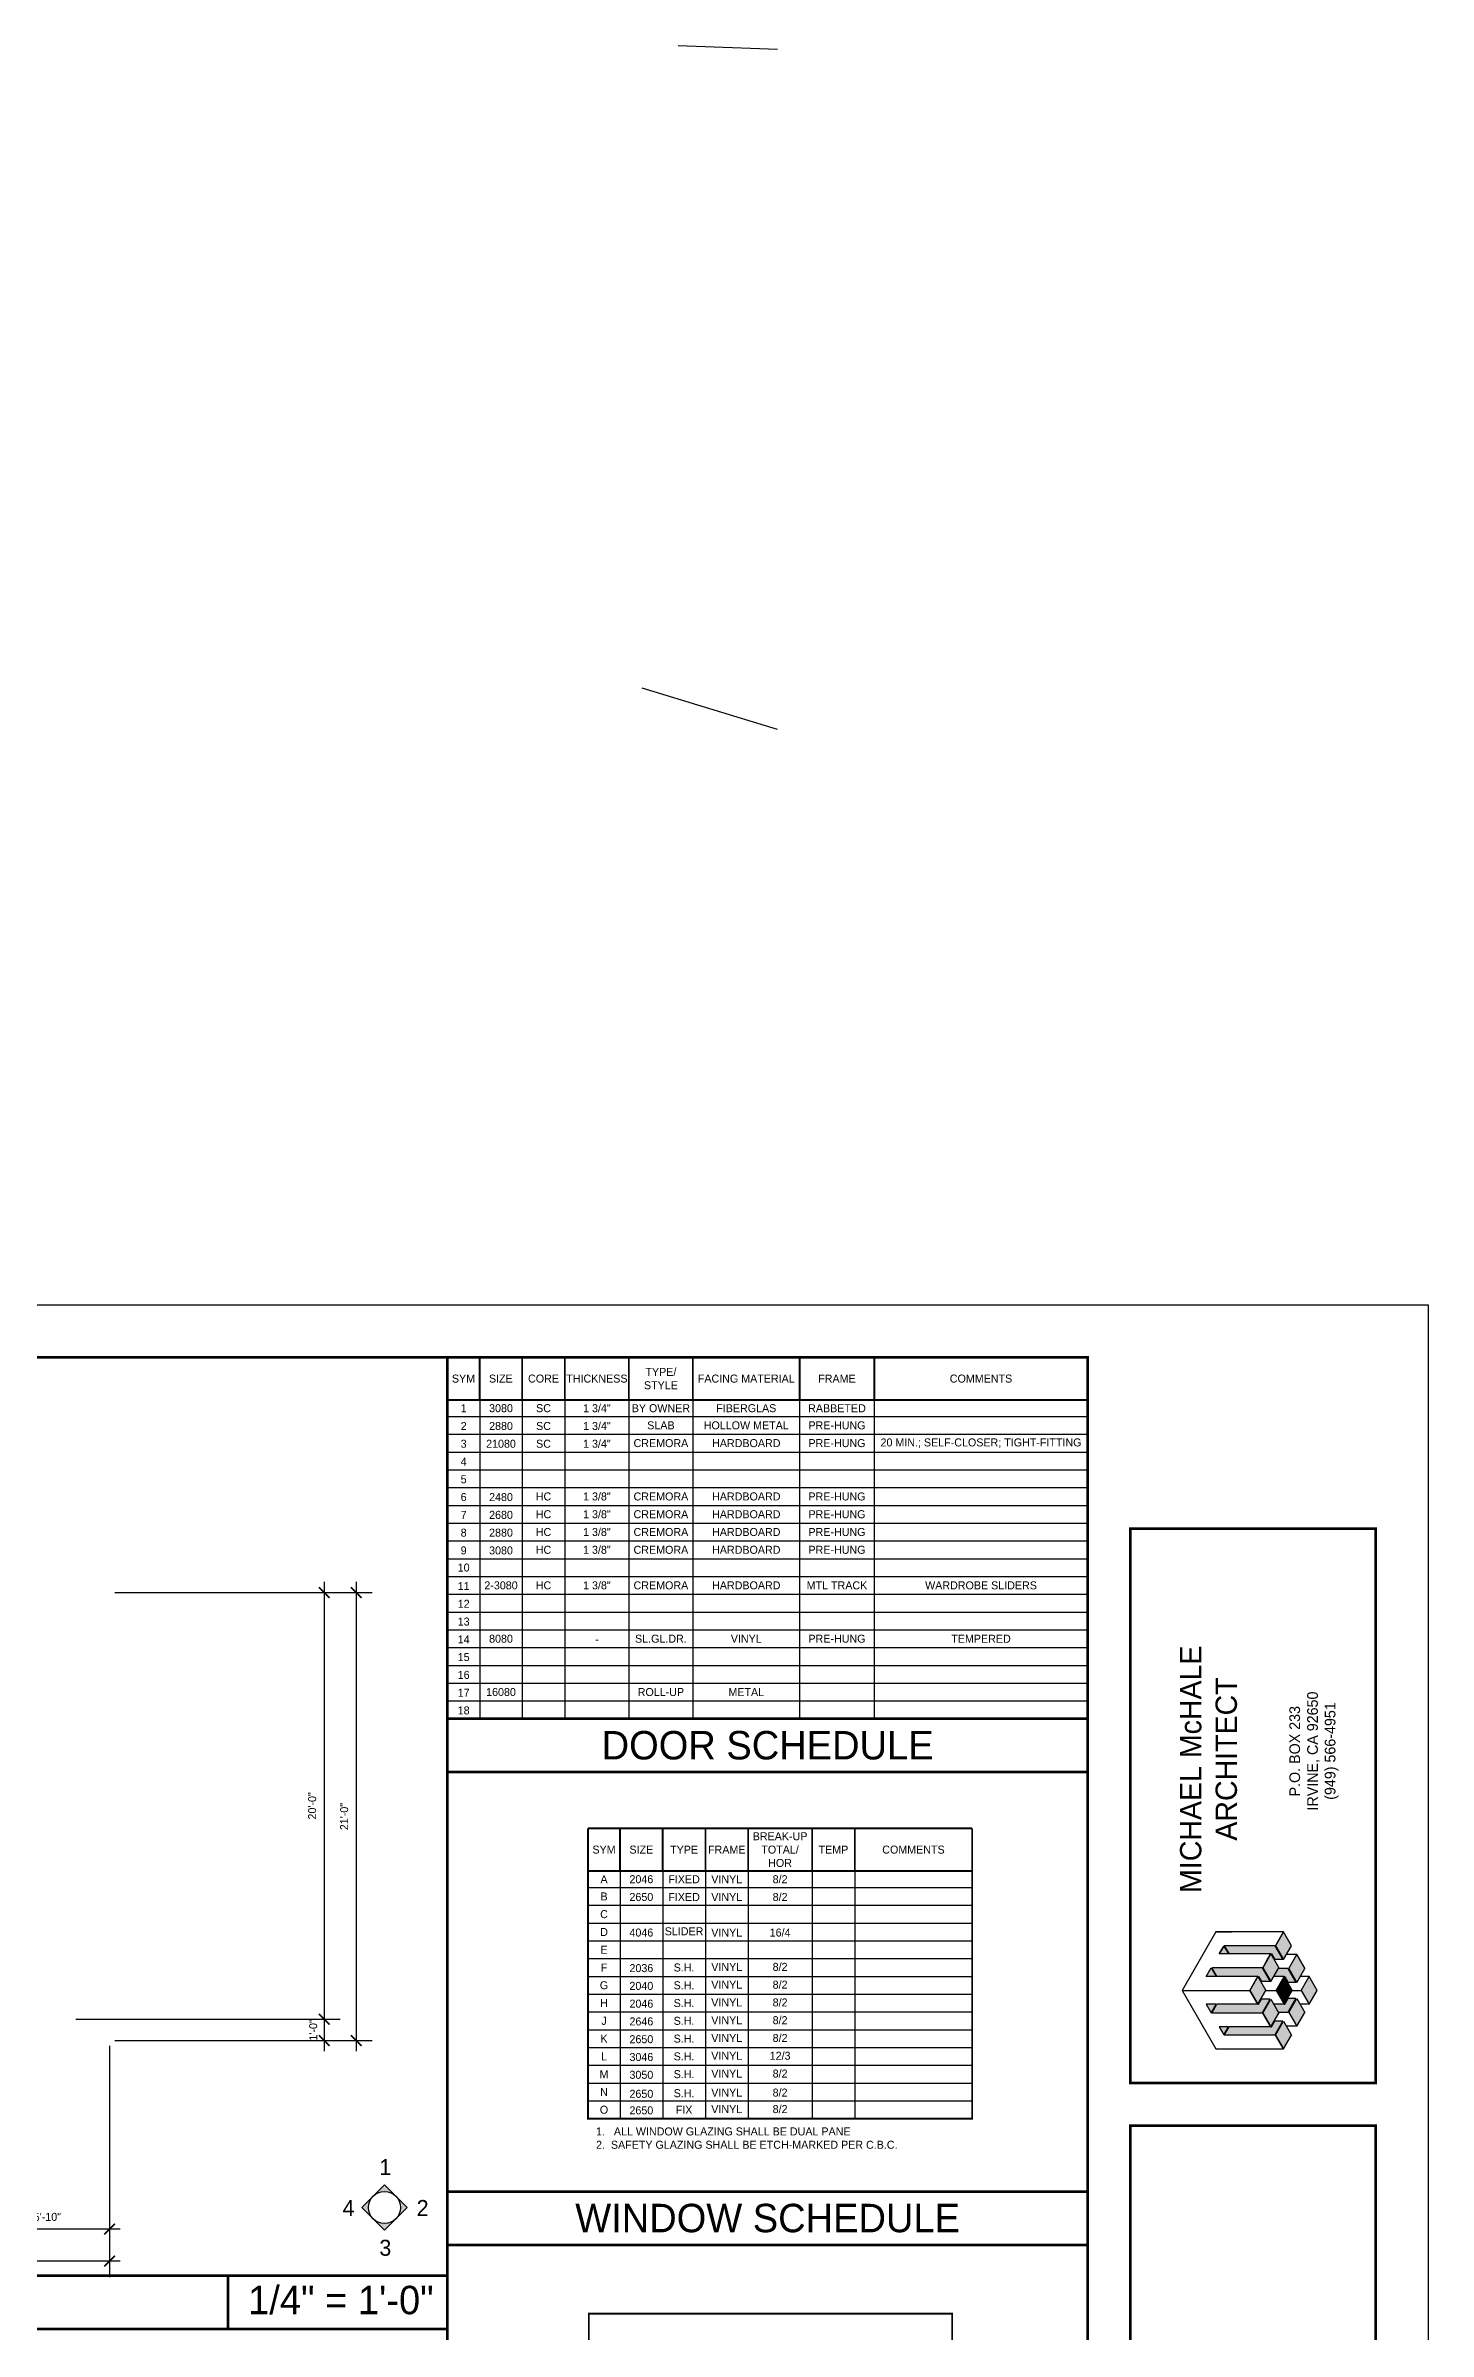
# Model space of a CAD drawing. Extents: x -3307 to 714, y -1870 to 708.
# Drawn here: x -777 to 0, y -577 to 708 of the extents above; entities that cross this region are included whole.
import ezdxf
from ezdxf.enums import TextEntityAlignment as Align

# ---------------------------------------------------------------- set-up
doc = ezdxf.new("R2010")
doc.units = 0
doc.header["$LTSCALE"] = 48
doc.header["$MEASUREMENT"] = 0
doc.header["$PDMODE"] = 3
doc.header["$PDSIZE"] = -2
doc.layers.get('0').update_dxf_attribs({"linetype": 'CONTINUOUS'})
doc.layers.get('DEFPOINTS').update_dxf_attribs({"linetype": 'CONTINUOUS'})
doc.layers.add('24X36TB', color=7, linetype='CONTINUOUS', lineweight=30)
for name, color, linetype in [('A-DIMS', 3, 'CONTINUOUS'), ('A-SYMTEXT', 2, 'CONTINUOUS'), ('A-TEXT', 3, 'CONTINUOUS'), ('A_DR_SCH_TXT', 3, 'CONTINUOUS'), ('A_UTILITY', 4, 'CONTINUOUS'), ('A_WDO_SCH', 7, 'CONTINUOUS'), ('A_WDO_SCH_TXT', 3, 'CONTINUOUS'), ('TB-text', 3, 'CONTINUOUS')]:
    doc.layers.add(name, color=color, linetype=linetype)
doc.styles.get("Standard").update_dxf_attribs({"font": 'ERASMD.TTF', "height": 4.5})
doc.dimstyles.new('ARCHITECTURE', dxfattribs={"dimscale": 48, "dimtxt": 0.18, "dimasz": 0.125, "dimexe": 0.1875, "dimexo": 0.0625, "dimgap": 0.09375, "dimtad": 1, "dimdec": 4, "dimzin": 3, "dimdsep": 46, "dimlunit": 4, "dimtxsty": 'Standard', "dimblk1": 'ARCHTICK', "dimblk2": 'ARCHTICK', "dimsah": 1, "dimcen": 0.09375, "dimdle": 0.125, "dimclrd": 1, "dimclre": 1, "dimclrt": 3, "dimadec": 0, "dimazin": 0, "dimtfac": 1, "dimtdec": 4, "dimtofl": 0, "dimtmove": 2, "dimatfit": 3, "dimldrblk": 'ARCHTICK', "dimfxl": 1, "dimfrac": 2, "dimtolj": 1, "dimtzin": 0, "dimarcsym": 0})

# ---------------------------------------------------------------- blocks, each defined once
blk = doc.blocks.new('A$C2A811E11')
at = {"layer": 'TB-text'}
h = blk.add_hatch(color=256, dxfattribs=at)
h.paths.add_polyline_path([(-55.9, -198.9), (-56.4, -199.7), (-51.9, -207.5), (-47.4, -199.7), (-51.9, -191.9)])
h.paths.add_polyline_path([(-61.2, -208.2), (-61.4, -208.4), (-63.4, -211.8), (-63.5, -212.1), (-59, -219.9), (-54.5, -212.1), (-59, -204.3)])
h.paths.add_polyline_path([(-66.4, -217), (-70.9, -224.8), (-66.4, -232.6), (-61.9, -224.8)])
h.paths.add_polyline_path([(-59, -229.8), (-63.5, -237.6), (-59, -245.4), (-54.5, -237.6)])
h.paths.add_polyline_path([(-56.4, -250), (-51.9, -257.7), (-47.4, -250), (-51.9, -242.2)])
h.paths.add_polyline_path([(-49, -237.2), (-44.5, -245), (-40, -237.2), (-44.5, -229.4)])
h.paths.add_polyline_path([(-41.9, -224.8), (-37.4, -232.6), (-32.9, -224.8), (-37.4, -217)])
h.paths.add_polyline_path([(-49, -212.5), (-44.5, -220.3), (-40, -212.5), (-44.5, -204.7)])
h.paths.add_polyline_path([(-49.3, -229.4), (-51.2, -232.6), (-51.6, -232.6), (-57.4, -232.6), (-54.7, -237.2), (-49.4, -237.2), (-44.9, -229.4)])
h.paths.add_polyline_path([(-49.4, -212.5), (-54.7, -212.5), (-57.4, -217), (-51.6, -217), (-51.2, -217), (-49.3, -220.3), (-44.9, -220.3)])
h.paths.add_polyline_path([(-85.2, -199.7), (-82.5, -204.3), (-59, -204.3), (-58.6, -204.3), (-56.7, -207.5), (-52.3, -207.5), (-56.8, -199.7)])
h.paths.add_polyline_path([(-88, -204.3), (-82.9, -204.3), (-85.5, -199.9)])
h.paths.add_polyline_path([(-92.3, -212.1), (-89.4, -217), (-66.4, -217), (-66, -217), (-64.3, -219.9), (-59.4, -219.9), (-63.9, -212.1)])
h.paths.add_polyline_path([(-92.6, -212.2), (-95.4, -217), (-89.8, -217)])
h.paths.add_polyline_path([(-89.4, -232.6), (-92.3, -237.6), (-63.9, -237.6), (-59.4, -229.8), (-64.3, -229.8), (-66, -232.6), (-66.4, -232.6)])
h.paths.add_polyline_path([(-95.4, -232.6), (-92.6, -237.4), (-89.8, -232.6)])
h.paths.add_polyline_path([(-82.5, -245.4), (-85.2, -250), (-56.8, -250), (-52.3, -242.2), (-56.7, -242.2), (-58.6, -245.4), (-59, -245.4)])
h.paths.add_polyline_path([(-88, -245.4), (-85.5, -249.8), (-82.9, -245.4)])
blk.add_hatch(color=256, dxfattribs=at).paths.add_polyline_path([(-56.1, -224.8), (-51.6, -232.6), (-47.1, -224.8), (-51.6, -217)])
for p, q in [((-89.9, -191.9), (-108.9, -224.8)), ((-51.9, -191.9), (-89.9, -191.9)), ((-89.9, -191.9), (-80.9, -191.9)), ((-89.9, -191.9), (-80.9, -191.9)), ((-51.9, -191.9), (-56.4, -199.7)), ((-51.9, -191.9), (-56.4, -199.7)), ((-51.9, -191.9), (-56.4, -199.7)), ((-51.9, -191.9), (-56.4, -199.7)), ((-51.9, -191.9), (-56.4, -199.7)), ((-51.9, -191.9), (-56.4, -199.7)), ((-56.4, -199.7), (-51.9, -191.9)), ((-56.4, -199.7), (-51.9, -191.9)), ((-51.9, -191.9), (-56.4, -199.7)), ((-51.9, -191.9), (-56.4, -199.7)), ((-51.9, -191.9), (-56.4, -199.7)), ((-51.9, -191.9), (-56.4, -199.7)), ((-51.9, -191.9), (-55.9, -198.9)), ((-51.9, -191.9), (-55.9, -198.9)), ((-51.9, -191.9), (-55.9, -198.9)), ((-51.9, -191.9), (-55.9, -198.9)), ((-51.9, -191.9), (-55.9, -198.9)), ((-51.9, -191.9), (-55.9, -198.9)), ((-47.4, -199.7), (-51.9, -191.9)), ((-47.4, -199.7), (-51.9, -191.9)), ((-85.5, -199.9), (-88, -204.3)), ((-88, -204.3), (-85.5, -199.9)), ((-82.9, -204.3), (-88, -204.3)), ((-82.9, -204.3), (-88, -204.3)), ((-85.5, -199.9), (-82.9, -204.3)), ((-85.5, -199.9), (-85.5, -199.9)), ((-56.8, -199.7), (-85.2, -199.7)), ((-56.8, -199.7), (-85.2, -199.7)), ((-85.2, -199.7), (-82.5, -204.3)), ((-59, -204.3), (-82.5, -204.3)), ((-59, -204.3), (-82.5, -204.3)), ((-63.5, -212.1), (-59, -204.3)), ((-59, -204.3), (-63.5, -212.1)), ((-59, -204.3), (-63.5, -212.1)), ((-59, -204.3), (-63.5, -212.1)), ((-59, -204.3), (-63.5, -212.1)), ((-59, -204.3), (-63.5, -212.1)), ((-59, -204.3), (-63.5, -212.1)), ((-63.5, -212.1), (-59, -204.3)), ((-61.4, -208.4), (-59.4, -204.9)), ((-61.4, -208.4), (-59.4, -204.9)), ((-61.4, -208.4), (-59.4, -204.9)), ((-61.4, -208.4), (-59.4, -204.9)), ((-61.4, -208.4), (-59.4, -204.9)), ((-61.4, -208.4), (-59.4, -204.9)), ((-61.2, -208.2), (-59, -204.3)), ((-61.2, -208.2), (-59, -204.3)), ((-61.2, -208.2), (-59, -204.3)), ((-61.2, -208.2), (-59, -204.3)), ((-59, -204.3), (-54.5, -212.1)), ((-59, -204.3), (-54.5, -212.1)), ((-59, -204.3), (-58.6, -204.3)), ((-58.6, -204.3), (-56.7, -207.5)), ((-56.8, -199.7), (-52.3, -207.5)), ((-56.4, -199.7), (-51.9, -207.5)), ((-56.4, -199.7), (-51.9, -207.5)), ((-51.9, -207.5), (-47.4, -199.7)), ((-51.9, -207.5), (-47.4, -199.7)), ((-44.5, -204.7), (-50.2, -204.7)), ((-44.5, -204.7), (-50.2, -204.7)), ((-49, -212.5), (-44.5, -204.7)), ((-49, -212.5), (-44.5, -204.7)), ((-40, -212.5), (-44.5, -204.7)), ((-44.5, -204.7), (-40, -212.5)), ((-40, -212.5), (-44.5, -204.7)), ((-95.4, -217), (-92.6, -212.2)), ((-89.8, -217), (-95.4, -217)), ((-89.8, -217), (-95.4, -217)), ((-92.6, -212.2), (-89.8, -217)), ((-92.3, -212.1), (-89.4, -217)), ((-63.9, -212.1), (-92.3, -212.1)), ((-63.9, -212.1), (-92.3, -212.1)), ((-66.4, -217), (-89.4, -217)), ((-66.4, -217), (-89.4, -217)), ((-70.9, -224.8), (-66.4, -217)), ((-70.9, -224.8), (-66.4, -217)), ((-66.4, -217), (-70.9, -224.8)), ((-66.4, -217), (-70.9, -224.8)), ((-66.4, -217), (-70.9, -224.8)), ((-66.4, -217), (-70.9, -224.8)), ((-66.4, -217), (-70.9, -224.8)), ((-66.4, -217), (-70.9, -224.8)), ((-70.9, -224.8), (-66.4, -217)), ((-70.9, -224.8), (-66.4, -217)), ((-70.9, -224.8), (-66.9, -217.9)), ((-70.9, -224.8), (-66.9, -217.9)), ((-70.9, -224.8), (-66.9, -217.9)), ((-70.9, -224.8), (-66.9, -217.9)), ((-70.9, -224.8), (-66.9, -217.9)), ((-70.9, -224.8), (-66.9, -217.9)), ((-70.9, -224.8), (-66.9, -217.9)), ((-70.9, -224.8), (-66.9, -217.9)), ((-66.4, -217), (-61.9, -224.8)), ((-66.4, -217), (-61.9, -224.8)), ((-66.4, -217), (-66, -217)), ((-66, -217), (-64.3, -219.9)), ((-63.9, -212.1), (-59.4, -219.9)), ((-61.2, -208.2), (-63.5, -212.1)), ((-61.2, -208.2), (-63.5, -212.1)), ((-61.2, -208.2), (-63.5, -212.1)), ((-61.2, -208.2), (-63.5, -212.1)), ((-63.5, -212.1), (-59, -219.9)), ((-63.5, -212.1), (-59, -219.9)), ((-61.4, -208.4), (-63.4, -211.8)), ((-61.4, -208.4), (-63.4, -211.8)), ((-61.4, -208.4), (-63.4, -211.8)), ((-61.4, -208.4), (-63.4, -211.8)), ((-61.4, -208.4), (-63.4, -211.8)), ((-61.4, -208.4), (-63.4, -211.8)), ((-62.4, -210.1), (-60.1, -206.2)), ((-62.4, -210.1), (-60.1, -206.2)), ((-62.4, -210.1), (-60.1, -206.2)), ((-62.4, -210.1), (-60.1, -206.2)), ((-59, -219.9), (-54.5, -212.1)), ((-59, -219.9), (-54.5, -212.1)), ((-51.6, -217), (-57.4, -217)), ((-51.6, -217), (-57.4, -217)), ((-52.3, -207.5), (-56.7, -207.5)), ((-52.3, -207.5), (-56.7, -207.5)), ((-56.1, -224.8), (-51.6, -217)), ((-56.1, -224.8), (-51.6, -217)), ((-49.4, -212.5), (-54.7, -212.5)), ((-49.4, -212.5), (-54.7, -212.5)), ((-51.6, -217), (-47.1, -224.8)), ((-51.6, -217), (-47.1, -224.8)), ((-51.6, -217), (-51.2, -217)), ((-51.2, -217), (-49.3, -220.3)), ((-49.4, -212.5), (-44.9, -220.3)), ((-49, -212.5), (-44.5, -220.3)), ((-49, -212.5), (-44.5, -220.3)), ((-44.5, -220.3), (-40, -212.5)), ((-44.5, -220.3), (-40, -212.5)), ((-37.4, -217), (-42.6, -217)), ((-37.4, -217), (-42.6, -217)), ((-41.9, -224.8), (-37.4, -217)), ((-41.9, -224.8), (-37.4, -217)), ((-32.9, -224.8), (-37.4, -217)), ((-32.9, -224.8), (-37.4, -217)), ((-108.9, -224.8), (-70.9, -224.8)), ((-108.9, -224.8), (-70.9, -224.8)), ((-108.9, -224.8), (-70.9, -224.8)), ((-108.9, -224.8), (-70.9, -224.8)), ((-108.9, -224.8), (-70.9, -224.8)), ((-108.9, -224.8), (-70.9, -224.8)), ((-108.9, -224.8), (-70.9, -224.8)), ((-108.9, -224.8), (-70.9, -224.8)), ((-108.9, -224.8), (-89.9, -257.7)), ((-108.9, -224.8), (-99.9, -224.8)), ((-108.9, -224.8), (-99.9, -224.8)), ((-70.9, -224.8), (-66.9, -231.8)), ((-70.9, -224.8), (-66.4, -232.6)), ((-70.9, -224.8), (-66.9, -231.8)), ((-70.9, -224.8), (-66.9, -231.8)), ((-70.9, -224.8), (-66.4, -232.6)), ((-70.9, -224.8), (-66.9, -231.8)), ((-66.4, -232.6), (-70.9, -224.8)), ((-66.4, -232.6), (-70.9, -224.8)), ((-66.4, -232.6), (-61.9, -224.8)), ((-66, -232.6), (-64.3, -229.8)), ((-59.4, -219.9), (-64.3, -219.9)), ((-59.4, -219.9), (-64.3, -219.9)), ((-59.4, -229.8), (-64.3, -229.8)), ((-59.4, -229.8), (-64.3, -229.8)), ((-63.9, -237.6), (-59.4, -229.8)), ((-63.5, -237.6), (-59, -229.8)), ((-61.9, -224.8), (-56.1, -224.8)), ((-61.9, -224.8), (-56.1, -224.8)), ((-59, -229.8), (-54.5, -237.6)), ((-56.1, -224.8), (-51.6, -232.6)), ((-51.6, -232.6), (-47.1, -224.8)), ((-51.2, -232.6), (-49.3, -229.4)), ((-49.4, -237.2), (-44.9, -229.4)), ((-44.9, -220.3), (-49.3, -220.3)), ((-44.9, -220.3), (-49.3, -220.3)), ((-44.9, -229.4), (-49.3, -229.4)), ((-44.9, -229.4), (-49.3, -229.4)), ((-49, -237.2), (-44.5, -229.4)), ((-47.1, -224.8), (-41.9, -224.8)), ((-47.1, -224.8), (-41.9, -224.8)), ((-44.5, -229.4), (-40, -237.2)), ((-41.9, -224.8), (-37.4, -232.6)), ((-37.4, -232.6), (-32.9, -224.8)), ((-95.4, -232.6), (-92.6, -237.4)), ((-89.8, -232.6), (-95.4, -232.6)), ((-92.6, -237.4), (-89.8, -232.6)), ((-92.3, -237.6), (-89.4, -232.6)), ((-63.9, -237.6), (-92.3, -237.6)), ((-66.4, -232.6), (-89.4, -232.6)), ((-66.4, -232.6), (-66, -232.6)), ((-63.5, -237.6), (-59, -245.4)), ((-59, -245.4), (-63.5, -237.6)), ((-59, -245.4), (-63.5, -237.6)), ((-61.2, -241.5), (-63.5, -237.6)), ((-61.2, -241.5), (-63.5, -237.6)), ((-61.4, -241.3), (-63.4, -237.8)), ((-61.4, -241.3), (-63.4, -237.8)), ((-62.4, -239.6), (-60.1, -243.5)), ((-62.4, -239.6), (-60.1, -243.5)), ((-61.4, -241.3), (-59.4, -244.8)), ((-61.4, -241.3), (-59.4, -244.8)), ((-61.2, -241.5), (-59, -245.4)), ((-61.2, -241.5), (-59, -245.4)), ((-59, -245.4), (-54.5, -237.6)), ((-58.6, -245.4), (-56.7, -242.2)), ((-51.6, -232.6), (-57.4, -232.6)), ((-56.8, -250), (-52.3, -242.2)), ((-52.3, -242.2), (-56.7, -242.2)), ((-56.4, -250), (-51.9, -242.2)), ((-49.4, -237.2), (-54.7, -237.2)), ((-51.9, -242.2), (-47.4, -250)), ((-51.6, -232.6), (-51.2, -232.6)), ((-49, -237.2), (-44.5, -245)), ((-44.5, -245), (-40, -237.2)), ((-37.4, -232.6), (-42.6, -232.6)), ((-82.9, -245.4), (-88, -245.4)), ((-88, -245.4), (-85.5, -249.8)), ((-85.5, -249.8), (-82.9, -245.4)), ((-85.5, -249.8), (-85.5, -249.8)), ((-85.2, -250), (-82.5, -245.4)), ((-56.8, -250), (-85.2, -250)), ((-59, -245.4), (-82.5, -245.4)), ((-59, -245.4), (-58.6, -245.4)), ((-51.9, -257.7), (-56.4, -250)), ((-51.9, -257.7), (-56.4, -250)), ((-51.9, -257.7), (-56.4, -250)), ((-51.9, -257.7), (-56.4, -250)), ((-56.4, -250), (-51.9, -257.7)), ((-51.9, -257.7), (-55.9, -250.8)), ((-51.9, -257.7), (-55.9, -250.8)), ((-51.9, -257.7), (-47.4, -250)), ((-44.5, -245), (-50.2, -245)), ((-89.9, -257.7), (-51.9, -257.7)), ((-89.9, -257.7), (-80.9, -257.7))]:
    blk.add_line(p, q, dxfattribs=at)
for s, p in [('MICHAEL McHALE ', (-98.1, -170)), ('ARCHITECT', (-78.1, -140.6))]:
    blk.add_text(s, height=12, rotation=90, dxfattribs=at).set_placement(p)
for s, p in [('IRVINE, CA 92650', (-32.6, -90.2)), ('(949) 566-4951', (-22.7, -90.2)), ('P.O. BOX 233', (-42.6, -90.3))]:
    blk.add_text(s, height=6, rotation=90, dxfattribs=at).set_placement(p, align=Align.CENTER)
blk = doc.blocks.new('01PSRV01')
at = {"color": 0, "linetype": 'ByBlock'}
blk.add_lwpolyline([(0, 0.5), (-0.433, -0.25), (0.433, -0.25)], close=True, dxfattribs=at)
blk.add_attdef('NUMBER', text='', height=0.25, dxfattribs=at).set_placement((0, 0), align=Align.MIDDLE)
blk = doc.blocks.new('A$C06A91398')
at = {"layer": '24X36TB'}
for p, q in [((495.6, 322.6), (495.6, 274.6)), ((444.6, 306.6), (582.6, 306.6)), ((444.6, 290.6), (582.6, 290.6)), ((444.6, 274.6), (582.6, 274.6)), ((464.9, 250.6), (464.9, 202.6)), ((531.5, 250.6), (531.5, 202.6)), ((444.6, 234.6), (582.6, 234.6)), ((444.6, 218.6), (582.6, 218.6))]:
    blk.add_line(p, q, dxfattribs=at)
blk.add_lwpolyline([(-1115.9, 1085.1), (612.1, 1085.1), (612.1, -66.9), (-1115.9, -66.9)], close=True, dxfattribs=at)
for points, const_width in [([(420.6, -37.4), (420.6, 1055.6), (-1055.9, 1055.6), (-1055.9, -37.4)], 1.5), ([(444.6, 647.5), (444.6, 959.3), (582.6, 959.3), (582.6, 647.5)], 1.5), ([(444.6, 346.6), (444.6, 623.5), (582.6, 623.5), (582.6, 346.6)], 1.5), ([(444.6, 274.6), (444.6, 322.6), (582.6, 322.6), (582.6, 274.6)], 1.5), ([(444.6, 202.6), (444.6, 250.6), (582.6, 250.6), (582.6, 202.6)], 1.5), ([(444.6, 178.6), (582.6, 178.6), (582.6, 154.6), (444.6, 154.6)], 1.5), ([(444.6, 34.6), (444.6, 130.6), (582.6, 130.6), (582.6, 34.6)], 1.5), ([(444.6, 10.6), (582.6, 10.6), (582.6, -37.4), (444.6, -37.4)], 2)]:
    blk.add_lwpolyline(points, close=True, dxfattribs=dict(at, const_width=const_width))
at = {"layer": '24X36TB', "const_width": 1.5}
blk.add_lwpolyline([(513.6, 250.6), (513.6, 202.6)], dxfattribs=at)
at = {"layer": 'TB-text', "xscale": 14.40000000000146, "yscale": 14.39999999999418, "zscale": 14.4}
for p, values in [((456.1, 240.2), {'NUMBER': '1'}), ((522.7, 240.2), {'NUMBER': '4'}), ((456.1, 224.2), {'NUMBER': '2'}), ((522.7, 224.2), {'NUMBER': '5'}), ((456.1, 208.2), {'NUMBER': '3'}), ((522.7, 208.2), {'NUMBER': '6'})]:
    blk.add_blockref('01PSRV01', p, dxfattribs=at).add_auto_attribs(values)
at = {"layer": 'TB-text', "char_height": 4.5, "width": 51, "attachment_point": 4}
for s, insert in [('{\\fEras Medium ITC|b0|i0|c0|p34;DATE}', (451.3, 314.6)), ('{\\fEras Medium ITC|b0|i0|c0|p34;PROJECT NO.}', (451.3, 298.6)), ('{\\fEras Medium ITC|b0|i0|c0|p34;SCALE}', (451.3, 282.6))]:
    blk.add_mtext(s, dxfattribs=dict(at, insert=insert))
blk = doc.blocks.new('_ARCHTICK')
at = {"color": 0, "linetype": 'ByBlock', "const_width": 0.15}
blk.add_lwpolyline([(-0.5, -0.5), (0.5, 0.5)], dxfattribs=at)
blk = doc.blocks.new('*D150')
at = {"layer": 'A-DIMS', "color": 1, "lineweight": -2, "transparency": 16777216}
for p, q in [((-1443.5, -404.8), (-1443.5, -546.8)), ((-741.5, -416.8), (-741.5, -546.8)), ((-735.5, -537.8), (-1449.5, -537.8))]:
    blk.add_line(p, q, dxfattribs=at)
at = {"layer": 'DEFPOINTS', "color": 0, "transparency": 16777216}
for p in [(-1443.5, -401.8), (-741.5, -413.8), (-1443.5, -537.8)]:
    blk.add_point(p, dxfattribs=at)
at = {"layer": 'A-DIMS', "color": 1, "lineweight": -2, "transparency": 16777216, "xscale": 6, "yscale": 6, "zscale": 6, "rotation": 180}
blk.add_blockref('_ARCHTICK', (-1443.5, -537.8), dxfattribs=at)
at = {"layer": 'A-DIMS', "color": 1, "lineweight": -2, "transparency": 16777216, "xscale": 6, "yscale": 6, "zscale": 6}
blk.add_blockref('_ARCHTICK', (-741.5, -537.8), dxfattribs=at)
at = {"layer": 'A-DIMS', "color": 3, "transparency": 16777216, "insert": (-1092.5, -531), "char_height": 4.5, "attachment_point": 5}
blk.add_mtext('\\A1;58\'-6"', dxfattribs=at)
blk = doc.blocks.new('*D151')
at = {"layer": 'A-DIMS', "color": 1, "lineweight": -2, "transparency": 16777216}
for p, q in [((-811.5, -416.8), (-811.5, -528.8)), ((-741.5, -416.8), (-741.5, -528.8)), ((-735.5, -519.8), (-817.5, -519.8))]:
    blk.add_line(p, q, dxfattribs=at)
at = {"layer": 'DEFPOINTS', "color": 0, "transparency": 16777216}
for p in [(-811.5, -413.8), (-741.5, -413.8), (-811.5, -519.8)]:
    blk.add_point(p, dxfattribs=at)
at = {"layer": 'A-DIMS', "color": 1, "lineweight": -2, "transparency": 16777216, "xscale": 6, "yscale": 6, "zscale": 6, "rotation": 180}
blk.add_blockref('_ARCHTICK', (-811.5, -519.8), dxfattribs=at)
at = {"layer": 'A-DIMS', "color": 1, "lineweight": -2, "transparency": 16777216, "xscale": 6, "yscale": 6, "zscale": 6}
blk.add_blockref('_ARCHTICK', (-741.5, -519.8), dxfattribs=at)
at = {"layer": 'A-DIMS', "color": 3, "transparency": 16777216, "insert": (-776.5, -513), "char_height": 4.5, "attachment_point": 5}
blk.add_mtext('\\A1;5\'-10"', dxfattribs=at)
blk = doc.blocks.new('*D166')
at = {"layer": 'A-DIMS', "color": 1, "lineweight": -2, "transparency": 16777216}
for p, q in [((-738.5, -161.8), (-593.8, -161.8)), ((-602.8, -155.8), (-602.8, -419.8)), ((-738.5, -413.8), (-593.8, -413.8))]:
    blk.add_line(p, q, dxfattribs=at)
at = {"layer": 'DEFPOINTS', "color": 0, "transparency": 16777216}
for p in [(-741.5, -161.8), (-741.5, -413.8), (-602.8, -413.8)]:
    blk.add_point(p, dxfattribs=at)
at = {"layer": 'A-DIMS', "color": 1, "lineweight": -2, "transparency": 16777216, "xscale": 6, "yscale": 6, "zscale": 6}
for p, rotation in [((-602.8, -161.8), 90), ((-602.8, -413.8), 270)]:
    blk.add_blockref('_ARCHTICK', p, dxfattribs=dict(at, rotation=rotation))
at = {"layer": 'A-DIMS', "color": 3, "transparency": 16777216, "insert": (-609.6, -287.8), "char_height": 4.5, "attachment_point": 5, "rotation": 90}
blk.add_mtext('\\A1;21\'-0"', dxfattribs=at)
blk = doc.blocks.new('*D167')
at = {"layer": 'A-DIMS', "color": 1, "lineweight": -2, "transparency": 16777216}
for p, q in [((-738.5, -161.8), (-611.8, -161.8)), ((-620.8, -155.8), (-620.8, -407.8)), ((-760.5, -401.8), (-611.8, -401.8))]:
    blk.add_line(p, q, dxfattribs=at)
at = {"layer": 'DEFPOINTS', "color": 0, "transparency": 16777216}
for p in [(-741.5, -161.8), (-763.5, -401.8), (-620.8, -401.8)]:
    blk.add_point(p, dxfattribs=at)
at = {"layer": 'A-DIMS', "color": 1, "lineweight": -2, "transparency": 16777216, "xscale": 6, "yscale": 6, "zscale": 6}
for p, rotation in [((-620.8, -161.8), 90), ((-620.8, -401.8), 270)]:
    blk.add_blockref('_ARCHTICK', p, dxfattribs=dict(at, rotation=rotation))
at = {"layer": 'A-DIMS', "color": 3, "transparency": 16777216, "insert": (-627.6, -281.8), "char_height": 4.5, "attachment_point": 5, "rotation": 90}
blk.add_mtext('\\A1;20\'-0"', dxfattribs=at)
blk = doc.blocks.new('*D168')
at = {"layer": 'A-DIMS', "color": 1, "lineweight": -2, "transparency": 16777216}
for p, q in [((-620.8, -395.8), (-620.8, -419.8)), ((-760.5, -401.8), (-611.8, -401.8)), ((-738.5, -413.8), (-611.8, -413.8))]:
    blk.add_line(p, q, dxfattribs=at)
at = {"layer": 'DEFPOINTS', "color": 0, "transparency": 16777216}
for p in [(-763.5, -401.8), (-741.5, -413.8), (-620.8, -413.8)]:
    blk.add_point(p, dxfattribs=at)
at = {"layer": 'A-DIMS', "color": 1, "lineweight": -2, "transparency": 16777216, "xscale": 6, "yscale": 6, "zscale": 6}
for p, rotation in [((-620.8, -401.8), 90), ((-620.8, -413.8), 270)]:
    blk.add_blockref('_ARCHTICK', p, dxfattribs=dict(at, rotation=rotation))
at = {"layer": 'A-DIMS', "color": 3, "transparency": 16777216, "insert": (-627, -407.8), "char_height": 4.5, "attachment_point": 5, "rotation": 90}
blk.add_mtext('\\A1;1\'-0"', dxfattribs=at)

msp = doc.modelspace()

# ---------------------------------------------------------------- hatches: boundary and pattern name
at = {"layer": 'A-SYMTEXT'}
h = msp.add_hatch(color=256, dxfattribs=at)
h.paths.add_polyline_path([(-574.21981, -507.67952), (-580.58377, -501.31555, -0.1989123674), (-577.94773, -507.67952, -0.1989123674), (-580.58377, -514.04348)])
h.paths.add_polyline_path([(-593.3117, -501.31555, -0.4142135624), (-580.58377, -501.31555), (-586.94773, -494.95159)])
h.paths.add_polyline_path([(-593.3117, -501.31555), (-599.67566, -507.67952), (-593.3117, -514.04348, -0.1989123674), (-595.94773, -507.67952, -0.1989123674)])
h.paths.add_polyline_path([(-593.3117, -514.04348), (-586.94773, -520.40744), (-580.58377, -514.04348, -0.4142135624)])

# ---------------------------------------------------------------- linework, layer by layer
at = {"layer": '24X36TB', "const_width": 1.5}
for points in [[(-551.5, -1122.5), (-551.5, -912), (-551.5, -29.5)], [(-551.5, -232.79761), (-191.18786, -232.79761)], [(-551.5, -262.79761), (-191.5, -262.79761)], [(-551.5, -498.72738), (-191.5, -498.72738)], [(-551.5, -528.72738), (-191.5, -528.72738)], [(-1668, -546), (-1074, -546), (-551.5, -546)], [(-674.96736, -576), (-674.96736, -546)], [(-1668, -576), (-1074, -576), (-551.5, -576)]]:
    msp.add_lwpolyline(points, dxfattribs=at)
at = {"layer": 'A-DIMS', "const_width": 1}
msp.add_lwpolyline([(-472.08555, -567.40222), (-267.77882, -567.40222), (-267.77882, -711.84453), (-472.08555, -711.84453)], close=True, dxfattribs=at)
at = {"layer": 'A-SYMTEXT'}
for p, q in [((-599.67566, -507.67952), (-586.94773, -494.95159)), ((-574.21981, -507.67952), (-586.94773, -494.95159)), ((-586.94773, -520.40744), (-599.67566, -507.67952)), ((-586.94773, -520.40744), (-574.21981, -507.67952))]:
    msp.add_line(p, q, dxfattribs=at)
msp.add_circle((-586.94773, -507.67952), 9, dxfattribs=at)
at = {"layer": 'A_DR_SCH_TXT', "color": 7}
for p, q in [((-533.32148, -29.5), (-533.32148, -232.79761)), ((-509.5, -29.5), (-509.5, -232.79761)), ((-485.5, -29.5), (-485.5, -232.79761)), ((-449.5, -29.5), (-449.5, -232.79761)), ((-413.5, -29.5), (-413.5, -232.79761)), ((-353.5, -29.5), (-353.5, -232.79761)), ((-311.5, -29.5), (-311.5, -232.79761)), ((-551.5, -53.5), (-191.5, -53.5)), ((-551.5, -62.79761), (-191.5, -62.79761)), ((-551.5, -72.79761), (-191.5, -72.79761)), ((-551.5, -82.79761), (-191.5, -82.79761)), ((-551.5, -92.79761), (-191.5, -92.79761)), ((-551.5, -102.79761), (-191.5, -102.79761)), ((-551.5, -112.79761), (-191.5, -112.79761)), ((-551.5, -122.79761), (-191.5, -122.79761)), ((-551.5, -132.79761), (-191.5, -132.79761)), ((-551.5, -142.79761), (-191.5, -142.79761)), ((-551.5, -152.79761), (-191.5, -152.79761)), ((-551.5, -162.79761), (-191.5, -162.79761)), ((-551.5, -172.79761), (-191.5, -172.79761)), ((-551.5, -182.79761), (-191.5, -182.79761)), ((-551.5, -192.79761), (-191.5, -192.79761)), ((-551.5, -202.79761), (-191.5, -202.79761)), ((-551.5, -212.79761), (-191.5, -212.79761)), ((-551.5, -222.79761), (-191.5, -222.79761)), ((-551.5, -232.79761), (-191.5, -232.79761))]:
    msp.add_line(p, q, dxfattribs=at)
at = {"layer": 'A_DR_SCH_TXT', "color": 7, "const_width": 1}
for points in [[(-551.5, -29.5), (-551.5, -232.79761), (-191.5, -232.79761), (-191.5, -29.5)], [(-191.5, -29.5), (-551.5, -29.5)], [(-533.5, -29.5), (-533.5, -53.5)], [(-509.5, -29.5), (-509.5, -53.5)], [(-485.5, -29.5), (-485.5, -53.5)], [(-449.5, -29.5), (-449.5, -53.5)], [(-413.5, -29.5), (-413.5, -53.5)], [(-353.5, -29.5), (-353.5, -53.5)], [(-311.5, -29.5), (-311.5, -53.5)], [(-191.5, -53.5), (-551.5, -53.5)]]:
    msp.add_lwpolyline(points, dxfattribs=at)
at = {"layer": 'A_UTILITY', "color": 1}
for p, q in [((-365.98212, 706.14235), (-421.86723, 708.19215)), ((-365.98212, 323.66251), (-442.10131, 346.9063))]:
    msp.add_line(p, q, dxfattribs=at)
at = {"layer": 'A_WDO_SCH'}
for p, q in [((-454.48167, -294.42784), (-454.48167, -457.72545)), ((-430.48167, -294.42784), (-430.48167, -457.72545)), ((-406.48167, -294.42784), (-406.48167, -457.72545)), ((-382.48167, -294.42784), (-382.48167, -457.72545)), ((-346.48167, -294.42784), (-346.48167, -457.72545)), ((-322.48167, -294.42784), (-322.48167, -457.72545)), ((-472.48167, -318.42784), (-256.48167, -318.42784)), ((-472.48167, -327.72545), (-256.48167, -327.72545)), ((-472.48167, -337.72545), (-256.48167, -337.72545)), ((-472.48167, -347.72545), (-256.48167, -347.72545)), ((-472.48167, -357.72545), (-256.48167, -357.72545)), ((-472.48167, -367.72545), (-256.48167, -367.72545)), ((-472.48167, -377.72545), (-256.48167, -377.72545)), ((-472.48167, -387.72545), (-256.48167, -387.72545)), ((-472.48167, -397.72545), (-256.48167, -397.72545)), ((-472.48167, -407.72545), (-256.48167, -407.72545)), ((-472.48167, -417.72545), (-256.48167, -417.72545)), ((-472.48167, -427.72545), (-256.48167, -427.72545)), ((-472.48167, -437.72545), (-256.48167, -437.72545)), ((-472.48167, -447.72545), (-256.48167, -447.72545)), ((-472.48167, -457.72545), (-256.48167, -457.72545)), ((-472.48167, -457.72545), (-256.48167, -457.72545)), ((-472.48167, -457.72545), (-256.48167, -457.72545)), ((-472.48167, -457.72545), (-256.48167, -457.72545)), ((-472.48167, -457.72545), (-256.48167, -457.72545))]:
    msp.add_line(p, q, dxfattribs=at)
at = {"layer": 'A_WDO_SCH', "const_width": 1}
for points in [[(-472.48167, -294.42784), (-472.48167, -457.72545), (-256.48167, -457.72545), (-256.48167, -294.42784)], [(-256.48167, -294.42784), (-472.48167, -294.42784)], [(-454.48167, -294.42784), (-454.48167, -318.42784)], [(-430.48167, -294.42784), (-430.48167, -318.42784)], [(-406.48167, -294.42784), (-406.48167, -318.42784)], [(-382.48167, -294.42784), (-382.48167, -318.42784)], [(-346.48167, -294.42784), (-346.48167, -318.42784)], [(-322.48167, -294.42784), (-322.48167, -318.42784)], [(-256.48167, -318.42784), (-472.48167, -318.42784)]]:
    msp.add_lwpolyline(points, dxfattribs=at)

# ---------------------------------------------------------------- block references
at = {"color": 1}
msp.add_blockref('A$C2A811E11', (-29.5, -160.75521), dxfattribs=at)
at = {"layer": 'A-DIMS'}
msp.add_blockref('A$C06A91398', (-612.11644, -1085.14447), dxfattribs=at)

# ---------------------------------------------------------------- texts
at = {"layer": 'A-SYMTEXT', "color": 3, "char_height": 9, "width": 48.1950375, "attachment_point": 1}
for s, insert in [('{\\fEras Medium ITC|b0|i0|c0|p34;1}', (-589.81027, -480.46676)), ('{\\fEras Medium ITC|b0|i0|c0|p34;4}', (-610.50334, -503.48288)), ('{\\fEras Medium ITC|b0|i0|c0|p34;2}', (-568.83747, -503.48288)), ('{\\fEras Medium ITC|b0|i0|c0|p34;3}', (-589.81027, -525.83512))]:
    msp.add_mtext(s, dxfattribs=dict(at, insert=insert))
at = {"layer": 'A-TEXT', "char_height": 16}
for s, insert, width, attachment_point in [('DOOR SCHEDULE', (-371.5, -247.79761), 360, 5), ('WINDOW SCHEDULE', (-371.5, -513.72738), 360, 5), ('1/4" = 1\'-0"', (-611.44139, -551.72273), 628.1875, 2)]:
    msp.add_mtext(s, dxfattribs=dict(at, insert=insert, width=width, attachment_point=attachment_point))
at = {"layer": 'A_DR_SCH_TXT', "color": 3, "char_height": 4.5, "attachment_point": 5}
for s, insert, width in [('TYPE/\\PSTYLE', (-431.5, -41.5), 36), ('FACING MATERIAL', (-383.5, -41.5), 60), ('FRAME', (-332.5, -41.5), 42), ('COMMENTS', (-251.5, -41.5), 120), ('1', (-542.41074, -58.14881), 18.1785198), ('3080', (-521.41074, -58.14881), 23.8214802), ('SC', (-497.5, -58.14881), 24), ('1 3/4"', (-467.5, -58.14881), 36), ('BY OWNER', (-431.5, -58.14881), 36), ('FIBERGLAS', (-383.5, -58.14881), 60), ('RABBETED', (-332.5, -58.14881), 42), ('3', (-542.41074, -78.14881), 18.1785198), ('2', (-542.41074, -68.14881), 18.1785198), ('21080', (-521.41074, -78.14881), 23.8214802), ('2880', (-521.41074, -68.14881), 23.8214802), ('SC', (-497.5, -68.14881), 24), ('SC', (-497.5, -78.14881), 24), ('1 3/4"', (-467.5, -68.14881), 36), ('1 3/4"', (-467.5, -78.14881), 36), ('CREMORA', (-431.5, -77.79761), 36), ('SLAB', (-431.5, -67.79761), 36), ('HOLLOW METAL', (-383.5, -67.79761), 60), ('HARDBOARD', (-383.5, -77.79761), 60), ('PRE-HUNG', (-332.5, -67.79761), 42), ('PRE-HUNG', (-332.5, -77.79761), 42), ('20 MIN.; SELF-CLOSER; TIGHT-FITTING', (-251.5, -77.79761), 120), ('4', (-542.41074, -88.14881), 18.1785198), ('5', (-542.41074, -98.14881), 18.1785198), ('6', (-542.41074, -108.14881), 18.1785198), ('2480', (-521.41074, -108.14881), 23.8214802), ('HC', (-497.5, -107.79761), 24), ('HC', (-497.5, -117.79761), 24), ('1 3/8"', (-467.5, -107.79761), 36), ('1 3/8"', (-467.5, -117.79761), 36), ('CREMORA', (-431.5, -107.79761), 36), ('CREMORA', (-431.5, -117.79761), 36), ('HARDBOARD', (-383.5, -107.79761), 60), ('HARDBOARD', (-383.5, -117.79761), 60), ('PRE-HUNG', (-332.5, -107.79761), 42), ('PRE-HUNG', (-332.5, -117.79761), 42), ('8', (-542.41074, -128.14881), 18.1785198), ('7', (-542.41074, -118.14881), 18.1785198), ('2680', (-521.41074, -118.14881), 23.8214802), ('2880', (-521.41074, -128.14881), 23.8214802), ('HC', (-497.5, -127.79761), 24), ('1 3/8"', (-467.5, -127.79761), 36), ('CREMORA', (-431.5, -127.79761), 36), ('HARDBOARD', (-383.5, -127.79761), 60), ('PRE-HUNG', (-332.5, -127.79761), 42), ('9', (-542.41074, -138.14881), 18.1785198), ('3080', (-521.41074, -138.14881), 23.8214802), ('HC', (-497.5, -137.79761), 24), ('1 3/8"', (-467.5, -137.79761), 36), ('CREMORA', (-431.5, -137.79761), 36), ('HARDBOARD', (-383.5, -137.79761), 60), ('PRE-HUNG', (-332.5, -137.79761), 42), ('10', (-542.41074, -147.79761), 18.1785198), ('11', (-542.41074, -158.14881), 18.1785198), ('12', (-542.41074, -168.14881), 18.1785198), ('2-3080', (-521.41074, -157.79761), 23.8214802), ('HC', (-497.5, -157.79761), 24), ('1 3/8"', (-467.5, -157.79761), 36), ('CREMORA', (-431.5, -157.79761), 36), ('HARDBOARD', (-383.5, -157.79761), 60), ('MTL TRACK', (-332.5, -157.79761), 42), ('WARDROBE SLIDERS', (-251.5, -157.79761), 120), ('13', (-542.41074, -178.14881), 18.1785198), ('14', (-542.41074, -188.14881), 18.1785198), ('8080', (-521.41074, -187.79761), 23.8214802), ('-', (-467.5, -188.14881), 36), ('SL.GL.DR.', (-431.5, -187.79761), 36), ('VINYL', (-383.5, -187.79761), 60), ('PRE-HUNG', (-332.5, -187.79761), 42), ('TEMPERED', (-251.5, -187.79761), 120), ('15', (-542.41074, -198.14881), 18.1785198), ('16', (-542.41074, -208.14881), 18.1785198), ('17', (-542.41074, -218.14881), 18.1785198), ('16080', (-521.41074, -217.79761), 23.8214802), ('ROLL-UP', (-431.5, -217.79761), 36), ('METAL', (-383.5, -217.79761), 60), ('18', (-542.41074, -228.14881), 18.1785198)]:
    msp.add_mtext(s, dxfattribs=dict(at, insert=insert, width=width))
at = {"layer": 'A_WDO_SCH_TXT', "color": 3, "char_height": 4.5}
for s, insert, width, attachment_point in [('SYM', (-542.5, -41.5), 18, 5), ('SIZE', (-521.5, -41.5), 24, 5), ('CORE', (-497.5, -41.5), 24, 5), ('THICKNESS', (-467.5, -41.5), 36, 5), ('SYM', (-463.48167, -306.42784), 18, 5), ('SIZE', (-442.48167, -306.42784), 24, 5), ('TYPE', (-418.48167, -306.42784), 24, 5), ('FRAME', (-394.48167, -306.42784), 24, 5), ('BREAK-UP \\PTOTAL/\\PHOR', (-364.48167, -306.42784), 36, 5), ('TEMP', (-334.48167, -306.42784), 24, 5), ('COMMENTS', (-289.48167, -306.42784), 66, 5), ('A', (-463.48167, -323.07664), 18, 5), ('2046', (-442.48167, -323.07664), 24, 5), ('FIXED', (-418.48167, -323.07664), 24, 5), ('VINYL', (-394.48167, -323.07664), 24, 5), ('8/2', (-364.48167, -323.07664), 36, 5), ('B', (-463.48167, -332.72545), 18, 5), ('2650', (-442.48167, -333.07664), 24, 5), ('FIXED', (-418.48167, -333.07664), 24, 5), ('VINYL', (-394.48167, -333.07664), 24, 5), ('8/2', (-364.48167, -333.07664), 36, 5), ('C', (-463.48167, -342.72545), 18, 5), ('D', (-463.48167, -352.72545), 18, 5), ('4046', (-442.48167, -353.07664), 24, 5), ('SLIDER', (-418.48167, -352.37426), 24, 5), ('VINYL', (-394.48167, -353.07664), 24, 5), ('16/4', (-364.48167, -353.07664), 36, 5), ('E', (-463.48167, -362.72545), 18, 5), ('F', (-463.48167, -372.72545), 18, 5), ('2036', (-442.48167, -373.07664), 24, 5), ('S.H.', (-418.48167, -372.72545), 24, 5), ('VINYL', (-394.48167, -372.37426), 24, 5), ('8/2', (-364.48167, -372.37426), 36, 5), ('G', (-463.48167, -382.72545), 18, 5), ('2040', (-442.48167, -383.07664), 24, 5), ('S.H.', (-418.48167, -382.72545), 24, 5), ('VINYL', (-394.48167, -382.37426), 24, 5), ('8/2', (-364.48167, -382.37426), 36, 5), ('H', (-463.48167, -392.72545), 18, 5), ('2046', (-442.48167, -393.07664), 24, 5), ('S.H.', (-418.48167, -392.72545), 24, 5), ('VINYL', (-394.48167, -392.37426), 24, 5), ('8/2', (-364.48167, -392.37426), 36, 5), ('K', (-463.48167, -412.72545), 18, 5), ('J', (-463.48167, -402.72545), 18, 5), ('2646', (-442.48167, -403.07664), 24, 5), ('2650', (-442.48167, -413.07664), 24, 5), ('S.H.', (-418.48167, -402.72545), 24, 5), ('S.H.', (-418.48167, -412.72545), 24, 5), ('VINYL', (-394.48167, -402.37426), 24, 5), ('VINYL', (-394.48167, -412.37426), 24, 5), ('8/2', (-364.48167, -402.37426), 36, 5), ('8/2', (-364.48167, -412.37426), 36, 5), ('L', (-463.48167, -422.72545), 18, 5), ('3046', (-442.48167, -423.07664), 24, 5), ('S.H.', (-418.48167, -422.72545), 24, 5), ('VINYL', (-394.48167, -422.37426), 24, 5), ('12/3', (-364.48167, -422.37426), 36, 5), ('M', (-463.48167, -432.72545), 18, 5), ('3050', (-442.48167, -433.07664), 24, 5), ('S.H.', (-418.48167, -432.72545), 24, 5), ('VINYL', (-394.48167, -432.37426), 24, 5), ('8/2', (-364.48167, -432.37426), 36, 5), ('N', (-463.48167, -442.72545), 18, 5), ('2650', (-442.48167, -443.77903), 24, 5), ('S.H.', (-418.48167, -443.42784), 24, 5), ('VINYL', (-394.48167, -443.07664), 24, 5), ('8/2', (-364.48167, -443.07664), 36, 5), ('8/2', (-364.48167, -452.37426), 36, 5), ('\\P1.   ALL WINDOW GLAZING SHALL BE DUAL PANE\\P2.  SAFETY GLAZING SHALL BE ETCH-MARKED PER C.B.C.', (-467.97704, -455.15276), 264.2557596, 1), ('O', (-463.48167, -452.72545), 18, 5), ('2650', (-442.48167, -453.07664), 24, 5), ('FIX', (-418.48167, -452.72545), 24, 5), ('VINYL', (-394.48167, -452.37426), 24, 5)]:
    msp.add_mtext(s, dxfattribs=dict(at, insert=insert, width=width, attachment_point=attachment_point))

# ---------------------------------------------------------------- dimensions: what is measured, and where the dimension line sits
at = {"layer": 'A-DIMS'}
for base, p2, picture, middle in [((-620.82604, -401.75), (-763.54156, -401.75), '*D167', (-627.64857, -281.75)), ((-602.82604, -413.75), (-741.54156, -413.75), '*D166', (-609.64857, -287.75))]:
    dim = msp.add_linear_dim(base=base, p1=(-741.54156, -161.75), p2=p2, angle=90, dimstyle='ARCHITECTURE', dxfattribs=at)
    dim.commit()
    dim.dimension.update_dxf_attribs({"geometry": picture, "text_midpoint": middle})
dim = msp.add_linear_dim(base=(-620.82604, -413.75), p1=(-763.54156, -401.75), p2=(-741.54156, -413.75), angle=90, dimstyle='ARCHITECTURE', dxfattribs=at)
dim.commit()
dim.dimension.update_dxf_attribs({"geometry": '*D168', "text_midpoint": (-627.033, -407.75), "dimtype": 160})
for base, p2, picture, middle in [((-1443.54156, -537.83439), (-1443.54156, -401.75), '*D150', (-1092.54156, -531.01186)), ((-811.54156, -519.83439), (-811.54156, -413.75), '*D151', (-776.54156, -513.01186))]:
    dim = msp.add_linear_dim(base=base, p1=(-741.54156, -413.75), p2=p2, dimstyle='ARCHITECTURE', dxfattribs=at)
    dim.commit()
    dim.dimension.update_dxf_attribs({"geometry": picture, "text_midpoint": middle})

doc.saveas('drawing.dxf')
